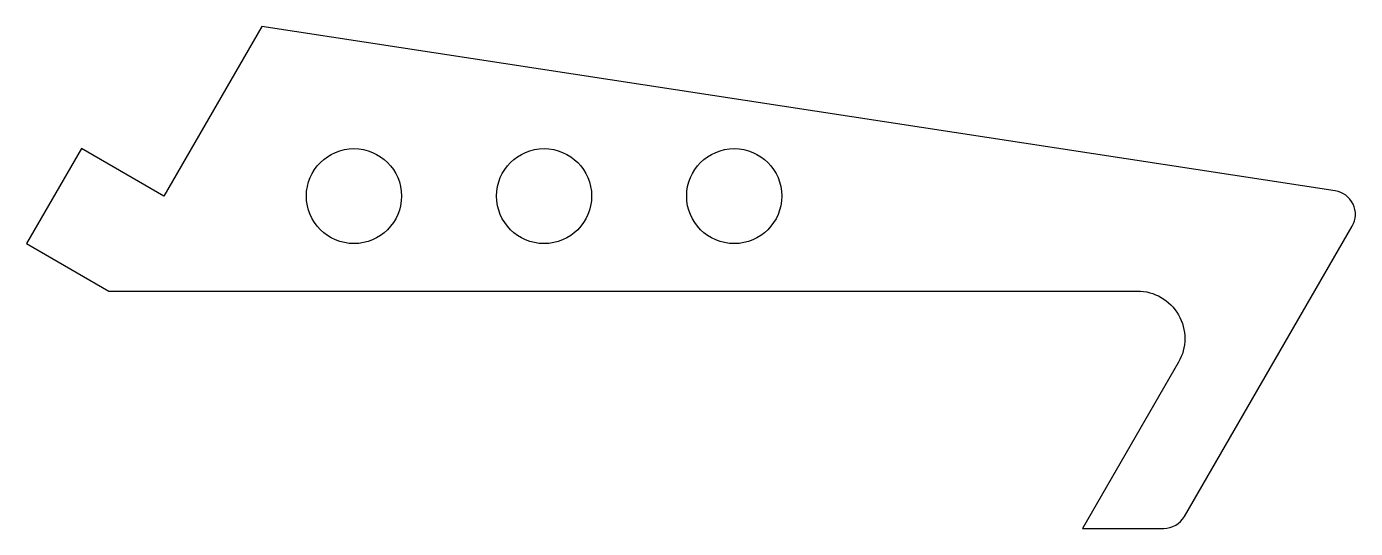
# Model space of a CAD drawing. Header units: inches. Extents: x -0.43 to 6.56, y -1.25 to 1.39.
import ezdxf

# ---------------------------------------------------------------- set-up
doc = ezdxf.new("R2010")
doc.units = ezdxf.units.IN
doc.header["$MEASUREMENT"] = 0

msp = doc.modelspace()

# ---------------------------------------------------------------- linework, layer by layer
msp.add_lwpolyline([(5.5478, -1.25, 0.267949), (5.6561, -1.1875), (6.5389, 0.3416, 0.527726), (6.4496, 0.5277), (0.8042, 1.3929), (0.2887, 0.5), (-0.1443, 0.75), (-0.433, 0.25), (0, 0), (5.4087, 0, -0.57735), (5.6252, -0.375), (5.12, -1.25)], format="xyb", close=True)
for centre in [(1.2887, 0.5), (2.2887, 0.5), (3.2887, 0.5)]:
    msp.add_circle(centre, 0.25)

doc.saveas('drawing.dxf')
